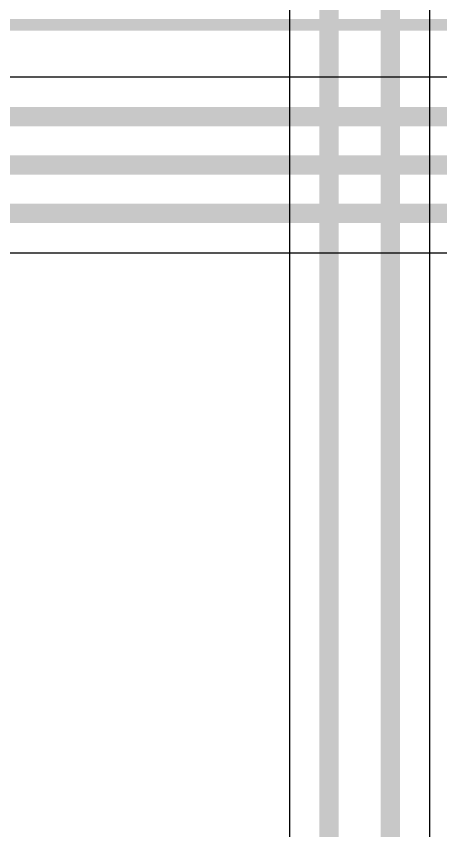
# Model space of a CAD drawing. Header units: inches. Extents: x 0 to 198, y 0 to 199.
# Drawn here: x 1.9982 to 2.2176, y 3.1006 to 3.522 of the extents above; entities that cross this region are included whole.
import ezdxf

# ---------------------------------------------------------------- set-up
doc = ezdxf.new("R2010")
doc.units = ezdxf.units.IN
doc.header["$MEASUREMENT"] = 0
for name, color, linetype in [('Bottom Layer', 5, 'Continuous'), ('Top Layer', 1, 'Continuous'), ('Top Overlay', 2, 'Continuous')]:
    doc.layers.add(name, color=color, linetype=linetype)

# ---------------------------------------------------------------- blocks, each defined once
blk = doc.blocks.new('CR2032_BS_6_1_232')
at = {"layer": 'Top Overlay'}
blk.add_lwpolyline([(0.43177, -0.31614, 0.006, 0.006, 0), (-0.44431, -0.31614, 0.006, 0.006, 0)], format="xyseb", dxfattribs=at)

msp = doc.modelspace()

# ---------------------------------------------------------------- linework, layer by layer
at = {"layer": 'Bottom Layer'}
for p, q in [((2.2119, 2.76637), (2.2119, 3.7413)), ((2.13945, 3.71671), (2.13945, 2.30185))]:
    msp.add_line(p, q, dxfattribs=at)
for points in [[(2.1915, 2.31551, 0.01, 0.01, 0), (2.1915, 3.7413, 0.01, 0.01, 0)], [(2.15984, 2.30185, 0.01, 0.01, 0), (2.15984, 3.72516, 0.01, 0.01, 0)]]:
    msp.add_lwpolyline(points, format="xyseb", dxfattribs=at)
at = {"layer": 'Top Layer'}
for p, q in [((2.80035, 3.49039), (1.50754, 3.49039)), ((1.70845, 3.39961), (2.77155, 3.39961))]:
    msp.add_line(p, q, dxfattribs=at)
for points in [[(1.49909, 3.47, 0.01, 0.01, 0), (2.80035, 3.47, 0.01, 0.01, 0)], [(1.475, 3.445, 0.01, 0.01, 0), (2.79, 3.445, 0.01, 0.01, 0)], [(1.7, 3.42, 0.01, 0.01, 0), (2.78, 3.42, 0.01, 0.01, 0)]]:
    msp.add_lwpolyline(points, format="xyseb", dxfattribs=at)

# ---------------------------------------------------------------- block references
at = {"rotation": 180}
msp.add_blockref('CR2032_BS_6_1_232', (2.06131, 3.20134), dxfattribs=at)

doc.saveas('drawing.dxf')
